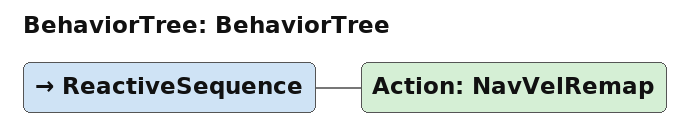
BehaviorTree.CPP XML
<?xml version="1.0"?>
<root main_tree_to_execute="BehaviorTree">
    <BehaviorTree ID="BehaviorTree">
        <ReactiveSequence>
            <Action ID="NavVelRemap"/>
        </ReactiveSequence>
    </BehaviorTree>
</root>
